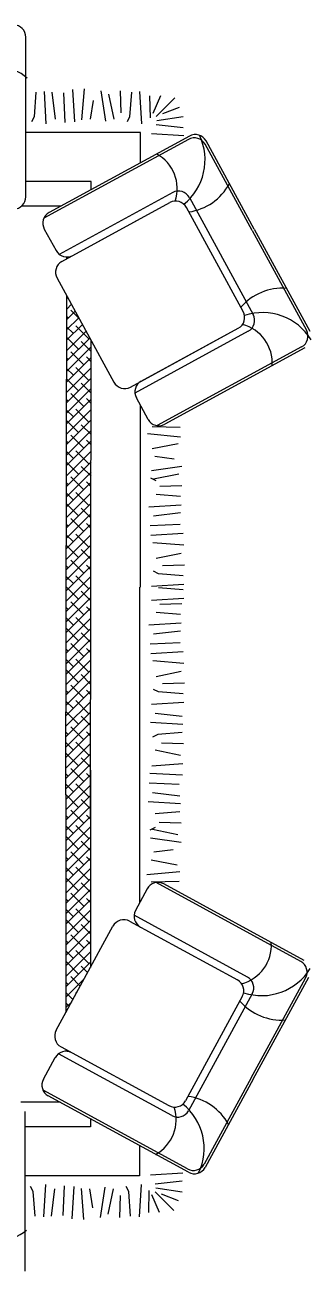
# Model space of a CAD drawing. Header units: inches. Extents: x 5.4 to 47.9, y 11.7 to 36.5.
# Drawn here: x 31.44 to 32.61, y 24.36 to 29.44 of the extents above; entities that cross this region are included whole.
import ezdxf

# ---------------------------------------------------------------- set-up
doc = ezdxf.new("R2010")
doc.units = ezdxf.units.IN
doc.header["$MEASUREMENT"] = 0
doc.layers.add('02', color=2, linetype='Continuous')

msp = doc.modelspace()

# ---------------------------------------------------------------- linework, layer by layer
at = {"layer": '02'}
for p, q in [((31.4453, 28.7385, 34.2856), (31.4453, 29.3885, 34.2856)), ((31.4865, 29.1646, 34.2856), (31.4786, 29.0646, 34.2856)), ((31.5287, 29.0356, 34.2856), (31.5208, 29.1673, 34.2856)), ((31.5656, 29.054, 34.2856), (31.5524, 29.1646, 34.2856)), ((31.6052, 29.0409, 34.2856), (31.5999, 29.162, 34.2856)), ((31.6447, 29.0435, 34.2856), (31.6368, 29.1752, 34.2856)), ((31.6737, 29.0514, 34.2856), (31.6842, 29.1778, 34.2856)), ((31.7704, 29.0461, 34.2856), (31.7519, 29.1699, 34.2856)), ((31.8046, 29.054, 34.2856), (31.7836, 29.1567, 34.2856)), ((31.8336, 29.0804, 34.2856), (31.831, 29.1699, 34.2856)), ((31.8758, 29.1646, 34.2856), (31.8679, 29.0646, 34.2856)), ((31.918, 29.0356, 34.2856), (31.9101, 29.1673, 34.2856)), ((31.9492, 29.1494, 34.2856), (31.9518, 29.0597, 34.2856)), ((31.994, 29.1494, 34.2856), (31.9624, 29.0782, 34.2856)), ((31.9755, 29.065, 34.2856), (32.0519, 29.1415, 34.2856)), ((31.708, 29.054, 34.2856), (31.7211, 29.1304, 34.2856)), ((32.0703, 29.1019, 34.2856), (32.0019, 29.0756, 34.2856)), ((31.4786, 29.0646, 34.2856), (31.4681, 29.0435, 34.2856)), ((31.8679, 29.0646, 34.2856), (31.8574, 29.0435, 34.2856)), ((31.9782, 29.0492, 34.2856), (32.0861, 29.065, 34.2856)), ((31.9117, 29.0007, 34.2856), (31.4453, 29.0007, 34.2856)), ((31.9117, 28.8771, 34.2856), (31.9117, 29.0007, 34.2856)), ((31.9571, 28.9965, 34.2856), (32.0888, 28.9886, 34.2856)), ((31.9755, 29.0334, 34.2856), (32.0861, 29.0202, 34.2856)), ((32.1071, 28.9723, 34.2856), (31.519, 28.6515, 34.2856)), ((32.1111, 28.9859, 34.2856), (31.5405, 28.6746, 34.2856)), ((32.3665, 28.6012, 34.2856), (32.175, 28.9524, 34.2856)), ((32.3753, 28.606, 34.2856), (32.179, 28.9659, 34.2856)), ((31.7117, 28.8007, 34.2856), (31.4453, 28.8007, 34.2856)), ((31.7117, 28.768, 34.2856), (31.7117, 28.8007, 34.2856)), ((32.0433, 28.7552, 34.2856), (31.5817, 28.5035, 34.2856)), ((32.1111, 28.7353, 34.2856), (32.3712, 28.2585, 34.2856)), ((31.5882, 28.7007, 34.2856), (31.428, 28.7007, 34.2856)), ((31.5924, 28.4751, 34.2856), (32.0313, 28.7145, 34.2856)), ((31.6363, 28.4991, 34.2856), (32.0313, 28.7145, 34.2856)), ((32.3305, 28.2704, 34.2856), (32.0992, 28.6946, 34.2856)), ((31.5206, 28.6068, 34.2856), (31.5684, 28.519, 34.2856)), ((32.3665, 28.6012, 34.2856), (32.5883, 28.1946, 34.2856)), ((32.3753, 28.606, 34.2856), (32.6019, 28.1906, 34.2856)), ((31.6117, 28.4857, 34.2856), (31.6117, 28.493, 34.2856)), ((31.5724, 28.4073, 34.2856), (31.8038, 27.9831, 34.2856)), ((31.608, 26.3021, 34.2856), (31.6117, 28.3352, 34.2856)), ((31.6116, 28.2811, 34.2856), (31.6308, 28.3003, 34.2856)), ((31.6117, 28.3236, 34.2856), (31.6158, 28.3277, 34.2856)), ((31.6115, 28.1961, 34.2856), (31.6608, 28.2454, 34.2856)), ((31.6116, 28.2386, 34.2856), (31.6458, 28.2728, 34.2856)), ((31.6176, 28.2447, 34.2856), (31.6116, 28.2507, 34.2856)), ((31.6624, 28.2423, 34.2856), (31.6282, 28.2765, 34.2856)), ((31.6113, 28.1111, 34.2856), (31.6907, 28.1905, 34.2856)), ((31.6114, 28.1536, 34.2856), (31.6757, 28.2179, 34.2856)), ((31.6388, 28.181, 34.2856), (31.6115, 28.2084, 34.2856)), ((31.7025, 28.1598, 34.2856), (31.6495, 28.2129, 34.2856)), ((31.8716, 27.9632, 34.2856), (32.3106, 28.2026, 34.2856)), ((32.3513, 28.1906, 34.2856), (31.8897, 27.9388, 34.2856)), ((31.9155, 27.9871, 34.2856), (32.3106, 28.2026, 34.2856)), ((31.6112, 28.0261, 34.2856), (31.7117, 28.1266, 34.2856)), ((31.6113, 28.0686, 34.2856), (31.7057, 28.163, 34.2856)), ((31.6601, 28.1174, 34.2856), (31.6114, 28.166, 34.2856)), ((31.7117, 28.1082, 34.2856), (31.6707, 28.1492, 34.2856)), ((31.708, 26.2021, 34.2856), (31.7117, 28.1519, 34.2856)), ((32.5684, 28.1268, 34.2856), (31.9802, 27.806, 34.2856)), ((31.6111, 27.9836, 34.2856), (31.7116, 28.0841, 34.2856)), ((31.6176, 28.075, 34.2856), (31.6113, 28.0813, 34.2856)), ((31.6813, 28.0538, 34.2856), (31.6282, 28.1068, 34.2856)), ((31.7116, 28.0659, 34.2856), (31.6919, 28.0856, 34.2856)), ((32.5819, 28.1228, 34.2856), (32.0113, 27.8115, 34.2856)), ((31.611, 27.9411, 34.2856), (31.7115, 28.0416, 34.2856)), ((31.6388, 28.0113, 34.2856), (31.6112, 28.039, 34.2856)), ((31.7025, 27.9901, 34.2856), (31.6495, 28.0431, 34.2856)), ((31.611, 27.8986, 34.2856), (31.7115, 27.9991, 34.2856)), ((31.6601, 27.9477, 34.2856), (31.6111, 27.9966, 34.2856)), ((31.7113, 27.9388, 34.2856), (31.6707, 27.9795, 34.2856)), ((31.6109, 27.8561, 34.2856), (31.7114, 27.9566, 34.2856)), ((31.6813, 27.884, 34.2856), (31.6282, 27.9371, 34.2856)), ((31.6108, 27.8136, 34.2856), (31.7113, 27.9141, 34.2856)), ((31.6176, 27.9053, 34.2856), (31.611, 27.9119, 34.2856)), ((31.7025, 27.8204, 34.2856), (31.6495, 27.8734, 34.2856)), ((31.7113, 27.8965, 34.2856), (31.6919, 27.9159, 34.2856)), ((31.9435, 27.8315, 34.2856), (31.8956, 27.9193, 34.2856)), ((31.9117, 27.148, 34.2856), (31.9117, 27.8896, 34.2856)), ((31.6106, 27.7286, 34.2856), (31.7111, 27.8291, 34.2856)), ((31.6107, 27.7711, 34.2856), (31.7112, 27.8716, 34.2856)), ((31.6601, 27.778, 34.2856), (31.6108, 27.8272, 34.2856)), ((31.6388, 27.8416, 34.2856), (31.6109, 27.8696, 34.2856)), ((31.6106, 27.6861, 34.2856), (31.7111, 27.7865, 34.2856)), ((31.711, 27.7695, 34.2856), (31.6707, 27.8098, 34.2856)), ((31.9414, 27.7733, 34.2856), (32.0757, 27.7601, 34.2856)), ((31.9598, 27.8023, 34.2856), (32.0731, 27.7997, 34.2856)), ((31.6105, 27.6436, 34.2856), (31.711, 27.744, 34.2856)), ((31.6176, 27.7356, 34.2856), (31.6107, 27.7425, 34.2856)), ((31.6813, 27.7143, 34.2856), (31.6282, 27.7674, 34.2856)), ((31.7109, 27.7271, 34.2856), (31.6919, 27.7462, 34.2856)), ((31.9598, 27.7127, 34.2856), (32.0652, 27.7338, 34.2856)), ((31.6104, 27.601, 34.2856), (31.7109, 27.7015, 34.2856)), ((31.6388, 27.6719, 34.2856), (31.6106, 27.7002, 34.2856)), ((31.7025, 27.6507, 34.2856), (31.6495, 27.7037, 34.2856)), ((31.9704, 27.6811, 34.2856), (32.0494, 27.6705, 34.2856)), ((31.6103, 27.5585, 34.2856), (31.7108, 27.659, 34.2856)), ((31.6601, 27.6083, 34.2856), (31.6105, 27.6578, 34.2856)), ((31.7107, 27.6001, 34.2856), (31.6707, 27.6401, 34.2856)), ((31.9572, 27.6231, 34.2856), (32.081, 27.6415, 34.2856)), ((31.6102, 27.4735, 34.2856), (31.7106, 27.574, 34.2856)), ((31.6103, 27.516, 34.2856), (31.7107, 27.6165, 34.2856)), ((31.6176, 27.5659, 34.2856), (31.6104, 27.5731, 34.2856)), ((31.6813, 27.5446, 34.2856), (31.6282, 27.5977, 34.2856)), ((31.7106, 27.5577, 34.2856), (31.6919, 27.5765, 34.2856)), ((31.9756, 27.5811, 34.2856), (31.9546, 27.5916, 34.2856)), ((31.9651, 27.5888, 34.2856), (32.0678, 27.6099, 34.2856)), ((31.6101, 27.431, 34.2856), (31.7106, 27.5315, 34.2856)), ((31.6388, 27.5022, 34.2856), (31.6103, 27.5308, 34.2856)), ((31.7025, 27.481, 34.2856), (31.6495, 27.534, 34.2856)), ((32.0757, 27.5176, 34.2856), (31.9756, 27.5255, 34.2856)), ((31.9914, 27.5598, 34.2856), (32.081, 27.5624, 34.2856)), ((31.61, 27.3885, 34.2856), (31.7105, 27.489, 34.2856)), ((31.6601, 27.4386, 34.2856), (31.6102, 27.4884, 34.2856)), ((31.7104, 27.4307, 34.2856), (31.6707, 27.4704, 34.2856)), ((31.9467, 27.4755, 34.2856), (32.0784, 27.4834, 34.2856)), ((31.6099, 27.346, 34.2856), (31.7104, 27.4465, 34.2856)), ((31.6813, 27.3749, 34.2856), (31.6282, 27.428, 34.2856)), ((31.9651, 27.4386, 34.2856), (32.0757, 27.4517, 34.2856)), ((31.6099, 27.3035, 34.2856), (31.7103, 27.404, 34.2856)), ((31.6176, 27.3961, 34.2856), (31.61, 27.4037, 34.2856)), ((31.7103, 27.3883, 34.2856), (31.6919, 27.4068, 34.2856)), ((31.9519, 27.399, 34.2856), (32.0731, 27.4043, 34.2856)), ((31.9546, 27.3595, 34.2856), (32.0863, 27.3674, 34.2856)), ((31.6097, 27.2185, 34.2856), (31.7102, 27.319, 34.2856)), ((31.6098, 27.261, 34.2856), (31.7102, 27.3615, 34.2856)), ((31.6601, 27.2689, 34.2856), (31.6099, 27.319, 34.2856)), ((31.6388, 27.3325, 34.2856), (31.61, 27.3614, 34.2856)), ((31.7025, 27.3113, 34.2856), (31.6495, 27.3643, 34.2856)), ((31.9625, 27.3305, 34.2856), (32.0889, 27.32, 34.2856)), ((31.6096, 27.176, 34.2856), (31.7101, 27.2765, 34.2856)), ((31.7101, 27.2613, 34.2856), (31.6707, 27.3007, 34.2856)), ((31.9755, 27.2655, 34.2856), (32.0782, 27.2866, 34.2856)), ((31.6096, 27.1335, 34.2856), (31.71, 27.234, 34.2856)), ((31.6176, 27.2264, 34.2856), (31.6097, 27.2343, 34.2856)), ((31.6813, 27.2052, 34.2856), (31.6282, 27.2583, 34.2856)), ((31.71, 27.219, 34.2856), (31.6919, 27.237, 34.2856)), ((31.9861, 27.2022, 34.2856), (31.965, 27.2128, 34.2856)), ((32.0019, 27.2365, 34.2856), (32.0914, 27.2391, 34.2856)), ((31.6095, 27.091, 34.2856), (31.7099, 27.1914, 34.2856)), ((31.6388, 27.1628, 34.2856), (31.6097, 27.192, 34.2856)), ((31.7025, 27.1416, 34.2856), (31.6495, 27.1946, 34.2856)), ((32.0861, 27.1943, 34.2856), (31.9861, 27.2022, 34.2856)), ((31.6094, 27.0485, 34.2856), (31.7098, 27.1489, 34.2856)), ((31.6601, 27.0992, 34.2856), (31.6096, 27.1496, 34.2856)), ((31.7097, 27.0919, 34.2856), (31.6707, 27.131, 34.2856)), ((31.908, 27.148, 34.2856), (31.908, 25.8605, 34.2856)), ((31.9571, 27.1522, 34.2856), (32.0888, 27.1601, 34.2856)), ((32.0861, 27.1372, 34.2856), (31.9861, 27.1451, 34.2856)), ((31.6092, 26.9635, 34.2856), (31.7097, 27.0639, 34.2856)), ((31.6093, 27.006, 34.2856), (31.7098, 27.1064, 34.2856)), ((31.6176, 27.0567, 34.2856), (31.6094, 27.0649, 34.2856)), ((31.6813, 27.0355, 34.2856), (31.6282, 27.0886, 34.2856)), ((31.7097, 27.0496, 34.2856), (31.6919, 27.0673, 34.2856)), ((31.9571, 27.095, 34.2856), (32.0888, 27.103, 34.2856)), ((31.9914, 27.0784, 34.2856), (32.081, 27.081, 34.2856)), ((31.6092, 26.921, 34.2856), (31.7096, 27.0214, 34.2856)), ((31.6388, 26.9931, 34.2856), (31.6094, 27.0226, 34.2856)), ((31.7025, 26.9719, 34.2856), (31.6495, 27.0249, 34.2856)), ((32.0757, 27.0362, 34.2856), (31.9756, 27.0441, 34.2856)), ((31.6091, 26.8785, 34.2856), (31.7095, 26.9789, 34.2856)), ((31.6601, 26.9295, 34.2856), (31.6093, 26.9802, 34.2856)), ((31.7094, 26.9225, 34.2856), (31.6707, 26.9613, 34.2856)), ((31.9467, 26.9941, 34.2856), (32.0784, 27.002, 34.2856)), ((31.9651, 26.9572, 34.2856), (32.0757, 26.9703, 34.2856)), ((31.609, 26.836, 34.2856), (31.7094, 26.9364, 34.2856)), ((31.6813, 26.8658, 34.2856), (31.6282, 26.9188, 34.2856)), ((31.9519, 26.9176, 34.2856), (32.0731, 26.9229, 34.2856)), ((31.6089, 26.7935, 34.2856), (31.7094, 26.8939, 34.2856)), ((31.6176, 26.887, 34.2856), (31.6091, 26.8955, 34.2856)), ((31.7093, 26.8802, 34.2856), (31.6919, 26.8976, 34.2856)), ((31.9546, 26.8781, 34.2856), (32.0863, 26.886, 34.2856)), ((31.6088, 26.7085, 34.2856), (31.7092, 26.8089, 34.2856)), ((31.6089, 26.751, 34.2856), (31.7093, 26.8514, 34.2856)), ((31.6388, 26.8234, 34.2856), (31.609, 26.8532, 34.2856)), ((31.6601, 26.7597, 34.2856), (31.609, 26.8108, 34.2856)), ((31.7025, 26.8022, 34.2856), (31.6495, 26.8552, 34.2856)), ((31.9625, 26.8491, 34.2856), (32.0889, 26.8386, 34.2856)), ((31.6087, 26.666, 34.2856), (31.7091, 26.7664, 34.2856)), ((31.7091, 26.7532, 34.2856), (31.6707, 26.7916, 34.2856)), ((31.9755, 26.7841, 34.2856), (32.0782, 26.8052, 34.2856)), ((32.0019, 26.7551, 34.2856), (32.0914, 26.7577, 34.2856)), ((31.6086, 26.6235, 34.2856), (31.709, 26.7239, 34.2856)), ((31.6176, 26.7173, 34.2856), (31.6088, 26.7261, 34.2856)), ((31.6813, 26.6961, 34.2856), (31.6282, 26.7491, 34.2856)), ((31.709, 26.7108, 34.2856), (31.6919, 26.7279, 34.2856)), ((31.9861, 26.7208, 34.2856), (31.965, 26.7314, 34.2856)), ((32.0861, 26.7129, 34.2856), (31.9861, 26.7208, 34.2856)), ((31.6085, 26.581, 34.2856), (31.709, 26.6814, 34.2856)), ((31.6388, 26.6537, 34.2856), (31.6087, 26.6838, 34.2856)), ((31.7025, 26.6325, 34.2856), (31.6495, 26.6855, 34.2856)), ((31.9571, 26.6708, 34.2856), (32.0888, 26.6787, 34.2856)), ((31.6085, 26.5385, 34.2856), (31.7089, 26.6389, 34.2856)), ((31.6601, 26.59, 34.2856), (31.6087, 26.6414, 34.2856)), ((31.7088, 26.5838, 34.2856), (31.6707, 26.6219, 34.2856)), ((31.9718, 26.6348, 34.2856), (32.0824, 26.6217, 34.2856)), ((31.6083, 26.4534, 34.2856), (31.7087, 26.5538, 34.2856)), ((31.6084, 26.4959, 34.2856), (31.7088, 26.5963, 34.2856)), ((31.6176, 26.5476, 34.2856), (31.6085, 26.5567, 34.2856)), ((31.6813, 26.5264, 34.2856), (31.6282, 26.5794, 34.2856)), ((31.7087, 26.5414, 34.2856), (31.6919, 26.5582, 34.2856)), ((31.9534, 26.5979, 34.2856), (32.0851, 26.59, 34.2856)), ((32.0824, 26.5558, 34.2856), (31.9823, 26.5479, 34.2856)), ((31.6082, 26.4109, 34.2856), (31.7086, 26.5113, 34.2856)), ((31.6388, 26.484, 34.2856), (31.6084, 26.5144, 34.2856)), ((31.7025, 26.4628, 34.2856), (31.6495, 26.5158, 34.2856)), ((31.9823, 26.5479, 34.2856), (31.9613, 26.5373, 34.2856)), ((31.9982, 26.5136, 34.2856), (32.0877, 26.511, 34.2856)), ((31.6082, 26.3684, 34.2856), (31.7085, 26.4688, 34.2856)), ((31.6601, 26.4203, 34.2856), (31.6083, 26.4721, 34.2856)), ((31.7084, 26.4144, 34.2856), (31.6707, 26.4522, 34.2856)), ((31.9718, 26.4846, 34.2856), (32.0745, 26.4635, 34.2856)), ((31.6081, 26.3259, 34.2856), (31.7085, 26.4263, 34.2856)), ((31.6813, 26.3567, 34.2856), (31.6282, 26.4097, 34.2856)), ((31.708, 26.4021, 34.2856), (31.708, 25.5982, 34.2856)), ((31.9588, 26.4196, 34.2856), (32.0852, 26.4301, 34.2856)), ((31.608, 26.2835, 34.2856), (31.7084, 26.3838, 34.2856)), ((31.6176, 26.3779, 34.2856), (31.6082, 26.3874, 34.2856)), ((31.7084, 26.372, 34.2856), (31.6919, 26.3885, 34.2856)), ((31.9482, 26.3511, 34.2856), (32.0694, 26.3458, 34.2856)), ((31.9509, 26.3906, 34.2856), (32.0826, 26.3827, 34.2856)), ((31.608, 26.241, 34.2856), (31.7083, 26.3413, 34.2856)), ((31.6601, 26.2506, 34.2856), (31.608, 26.3027, 34.2856)), ((31.608, 26.3021, 34.2856), (31.608, 25.4149, 34.2856)), ((31.608, 26.1986, 34.2856), (31.7082, 26.2988, 34.2856)), ((31.6388, 26.3143, 34.2856), (31.6081, 26.345, 34.2856)), ((31.7025, 26.2931, 34.2856), (31.6495, 26.3461, 34.2856)), ((31.9614, 26.3115, 34.2856), (32.072, 26.2984, 34.2856)), ((31.608, 26.1562, 34.2856), (31.7081, 26.2563, 34.2856)), ((31.7081, 26.245, 34.2856), (31.6707, 26.2825, 34.2856)), ((31.943, 26.2746, 34.2856), (32.0747, 26.2667, 34.2856)), ((31.6176, 26.2082, 34.2856), (31.608, 26.2178, 34.2856)), ((31.608, 26.1138, 34.2856), (31.7081, 26.2138, 34.2856)), ((31.6813, 26.187, 34.2856), (31.6282, 26.24, 34.2856)), ((31.708, 26.2027, 34.2856), (31.6919, 26.2188, 34.2856)), ((32.072, 26.2325, 34.2856), (31.9719, 26.2246, 34.2856)), ((31.6388, 26.1446, 34.2856), (31.608, 26.1754, 34.2856)), ((31.608, 26.0713, 34.2856), (31.708, 26.1713, 34.2856)), ((31.7025, 26.1234, 34.2856), (31.6495, 26.1764, 34.2856)), ((31.9719, 26.169, 34.2856), (31.9509, 26.1585, 34.2856)), ((31.9614, 26.1613, 34.2856), (32.0641, 26.1402, 34.2856)), ((31.9877, 26.1903, 34.2856), (32.0773, 26.1877, 34.2856)), ((31.6601, 26.0809, 34.2856), (31.608, 26.1329, 34.2856)), ((31.608, 26.0289, 34.2856), (31.708, 26.1289, 34.2856)), ((31.708, 26.0754, 34.2856), (31.6707, 26.1127, 34.2856)), ((31.9535, 26.127, 34.2856), (32.0773, 26.1086, 34.2856)), ((31.608, 25.9865, 34.2856), (31.708, 26.0865, 34.2856)), ((31.6176, 26.0385, 34.2856), (31.608, 26.0481, 34.2856)), ((31.6813, 26.0173, 34.2856), (31.6282, 26.0703, 34.2856)), ((31.708, 26.0329, 34.2856), (31.6919, 26.0491, 34.2856)), ((31.9667, 26.069, 34.2856), (32.0457, 26.0796, 34.2856)), ((31.608, 25.9441, 34.2856), (31.708, 26.0441, 34.2856)), ((31.6388, 25.9749, 34.2856), (31.608, 26.0057, 34.2856)), ((31.608, 25.9016, 34.2856), (31.708, 26.0016, 34.2856)), ((31.7025, 25.9536, 34.2856), (31.6495, 26.0067, 34.2856)), ((31.9561, 26.0374, 34.2856), (32.0615, 26.0163, 34.2856)), ((31.6601, 25.9112, 34.2856), (31.608, 25.9632, 34.2856)), ((31.608, 25.8592, 34.2856), (31.708, 25.9592, 34.2856)), ((31.708, 25.9057, 34.2856), (31.6707, 25.943, 34.2856)), ((31.9377, 25.9768, 34.2856), (32.072, 25.99, 34.2856)), ((31.9561, 25.9478, 34.2856), (32.0694, 25.9504, 34.2856)), ((32.5647, 25.6233, 34.2856), (31.9765, 25.9441, 34.2856)), ((31.608, 25.8168, 34.2856), (31.708, 25.9168, 34.2856)), ((31.6813, 25.8476, 34.2856), (31.6282, 25.9006, 34.2856)), ((31.9397, 25.9186, 34.2856), (31.8919, 25.8308, 34.2856)), ((32.5782, 25.6273, 34.2856), (32.0076, 25.9386, 34.2856)), ((31.6176, 25.8688, 34.2856), (31.608, 25.8784, 34.2856)), ((31.608, 25.7743, 34.2856), (31.708, 25.8743, 34.2856)), ((31.708, 25.8632, 34.2856), (31.6919, 25.8794, 34.2856)), ((31.6388, 25.8052, 34.2856), (31.608, 25.836, 34.2856)), ((31.608, 25.7319, 34.2856), (31.708, 25.8319, 34.2856)), ((31.6601, 25.7415, 34.2856), (31.608, 25.7935, 34.2856)), ((31.7025, 25.7839, 34.2856), (31.6495, 25.837, 34.2856)), ((32.3476, 25.5595, 34.2856), (31.886, 25.8113, 34.2856)), ((31.5687, 25.3428, 34.2856), (31.8001, 25.767, 34.2856)), ((31.608, 25.6895, 34.2856), (31.708, 25.7895, 34.2856)), ((31.608, 25.6471, 34.2856), (31.708, 25.7471, 34.2856)), ((31.708, 25.736, 34.2856), (31.6707, 25.7733, 34.2856)), ((31.8679, 25.7869, 34.2856), (32.3069, 25.5475, 34.2856)), ((31.6176, 25.6991, 34.2856), (31.608, 25.7087, 34.2856)), ((31.608, 25.6046, 34.2856), (31.708, 25.7046, 34.2856)), ((31.6813, 25.6779, 34.2856), (31.6282, 25.7309, 34.2856)), ((31.708, 25.6935, 34.2856), (31.6919, 25.7097, 34.2856)), ((31.6388, 25.6354, 34.2856), (31.608, 25.6663, 34.2856)), ((31.608, 25.5622, 34.2856), (31.708, 25.6622, 34.2856)), ((31.7025, 25.6142, 34.2856), (31.6495, 25.6673, 34.2856)), ((31.6601, 25.5718, 34.2856), (31.608, 25.6238, 34.2856)), ((31.608, 25.5198, 34.2856), (31.708, 25.6198, 34.2856)), ((31.6968, 25.5775, 34.2856), (31.6707, 25.6036, 34.2856)), ((31.608, 25.4774, 34.2856), (31.683, 25.5523, 34.2856)), ((31.6176, 25.5294, 34.2856), (31.608, 25.539, 34.2856)), ((31.6668, 25.5226, 34.2856), (31.6282, 25.5612, 34.2856)), ((32.3628, 25.1489, 34.2856), (32.5846, 25.5555, 34.2856)), ((32.3716, 25.1441, 34.2856), (32.5982, 25.5595, 34.2856)), ((31.6369, 25.4677, 34.2856), (31.608, 25.4966, 34.2856)), ((31.6518, 25.4952, 34.2856), (31.6495, 25.4976, 34.2856)), ((32.3675, 25.4916, 34.2856), (32.1074, 25.0148, 34.2856)), ((31.608, 25.4349, 34.2856), (31.6321, 25.459, 34.2856)), ((31.6219, 25.4403, 34.2856), (31.608, 25.4541, 34.2856)), ((32.3268, 25.4797, 34.2856), (32.0955, 25.0555, 34.2856)), ((32.0396, 24.9949, 34.2856), (31.578, 25.2466, 34.2856)), ((31.5887, 25.275, 34.2856), (32.0276, 25.0356, 34.2856)), ((31.5168, 25.1433, 34.2856), (31.5647, 25.2311, 34.2856)), ((32.3628, 25.1489, 34.2856), (32.1713, 24.7977, 34.2856)), ((32.3716, 25.1441, 34.2856), (32.1753, 24.7842, 34.2856)), ((32.1034, 24.7778, 34.2856), (31.5153, 25.0986, 34.2856)), ((32.1074, 24.7642, 34.2856), (31.5368, 25.0755, 34.2856)), ((31.4416, 25.0116, 34.2856), (31.4416, 24.3616, 34.2856)), ((31.9534, 24.7536, 34.2856), (32.0851, 24.7615, 34.2856)), ((31.9718, 24.7167, 34.2856), (32.0824, 24.7299, 34.2856)), ((31.4749, 24.6855, 34.2856), (31.4644, 24.7066, 34.2856)), ((31.4828, 24.5855, 34.2856), (31.4749, 24.6855, 34.2856)), ((31.525, 24.7145, 34.2856), (31.5171, 24.5828, 34.2856)), ((31.5619, 24.6961, 34.2856), (31.5487, 24.5855, 34.2856)), ((31.6015, 24.7092, 34.2856), (31.5962, 24.5881, 34.2856)), ((31.641, 24.7066, 34.2856), (31.6331, 24.5749, 34.2856)), ((31.67, 24.6987, 34.2856), (31.6805, 24.5723, 34.2856)), ((31.7042, 24.6961, 34.2856), (31.7174, 24.6197, 34.2856)), ((31.7667, 24.704, 34.2856), (31.7482, 24.5802, 34.2856)), ((31.8009, 24.6961, 34.2856), (31.7798, 24.5934, 34.2856)), ((31.8642, 24.6855, 34.2856), (31.8536, 24.7066, 34.2856)), ((31.8721, 24.5855, 34.2856), (31.8642, 24.6855, 34.2856)), ((31.9143, 24.7145, 34.2856), (31.9064, 24.5828, 34.2856)), ((31.9455, 24.6007, 34.2856), (31.9481, 24.6904, 34.2856)), ((31.9718, 24.6851, 34.2856), (32.0482, 24.6086, 34.2856)), ((31.9744, 24.7009, 34.2856), (32.0824, 24.6851, 34.2856)), ((32.0666, 24.6482, 34.2856), (31.9982, 24.6745, 34.2856)), ((31.8299, 24.6697, 34.2856), (31.8273, 24.5802, 34.2856)), ((31.9902, 24.6007, 34.2856), (31.9586, 24.6719, 34.2856))]:
    msp.add_line(p, q, dxfattribs=at)
at = {"layer": '02', "elevation": 34.2856}
for points in [[(31.608, 25.2644), (31.608, 25.2571)], [(31.5845, 25.0494), (31.4243, 25.0494)], [(31.708, 24.9821), (31.708, 24.9494), (31.4416, 24.9494)], [(31.908, 24.873), (31.908, 24.7494), (31.4416, 24.7494)]]:
    msp.add_lwpolyline(points, dxfattribs=at)
at = {"layer": '02'}
for centre, radius, start, end in [((31.3953, 29.3885, 34.2856), 0.05, 0, 90), ((31.3448, 29.0996, 34.2856), 0.1623, 49.0725, 132.6181), ((32.1351, 28.942, 34.2856), 0.05, 28.6105, 118.6105), ((31.9431, 28.8886, 34.2856), 0.2321, 308.8447, 25.5807), ((32.1311, 28.9284, 34.2856), 0.05, 28.6105, 118.6105), ((31.8993, 28.771, 34.2856), 0.1623, 341.9037, 61.0997), ((32.0778, 28.8982, 34.2856), 0.2237, 277.9989, 331.4249), ((31.3953, 28.7385, 34.2856), 0.05, 270, 0), ((32.0672, 28.7114, 34.2856), 0.05, 28.6105, 118.6105), ((32.0553, 28.6707, 34.2856), 0.05, 28.6105, 118.6105), ((31.5645, 28.6307, 34.2856), 0.05, 118.6105, 208.6105), ((31.6123, 28.543, 34.2856), 0.05, 208.6105, 298.6105), ((31.6163, 28.4312, 34.2856), 0.05, 118.6105, 208.6105), ((32.4902, 28.1422, 34.2856), 0.2237, 85.796, 139.222), ((32.2866, 28.2465, 34.2856), 0.05, 298.6105, 28.6105), ((32.4092, 28.0342, 34.2856), 0.2321, 31.6402, 108.3762), ((32.3273, 28.2345, 34.2856), 0.05, 298.6105, 28.6105), ((32.2866, 28.061, 34.2856), 0.1623, 356.1212, 75.3172), ((32.5444, 28.1707, 34.2856), 0.05, 298.6105, 28.6105), ((31.8477, 28.0071, 34.2856), 0.05, 208.6105, 298.6105), ((31.9395, 27.9432, 34.2856), 0.05, 118.6105, 208.6105), ((31.9874, 27.8554, 34.2856), 0.05, 208.6105, 298.6105), ((31.9836, 25.8947, 34.2856), 0.05, 61.3895, 151.3895), ((31.844, 25.743, 34.2856), 0.05, 61.3895, 151.3895), ((31.9358, 25.8069, 34.2856), 0.05, 151.3895, 241.3895), ((32.2828, 25.6891, 34.2856), 0.1623, 284.6828, 3.8788), ((32.4055, 25.7159, 34.2856), 0.2321, 251.6238, 328.3598), ((32.5407, 25.5794, 34.2856), 0.05, 331.3895, 61.3895), ((32.2829, 25.5036, 34.2856), 0.05, 331.3895, 61.3895), ((32.3236, 25.5156, 34.2856), 0.05, 331.3895, 61.3895), ((32.4865, 25.6079, 34.2856), 0.2237, 220.778, 274.204), ((31.6126, 25.3189, 34.2856), 0.05, 151.3895, 241.3895), ((31.6086, 25.2071, 34.2856), 0.05, 61.3895, 151.3895), ((31.5607, 25.1194, 34.2856), 0.05, 151.3895, 241.3895), ((31.8955, 24.9791, 34.2856), 0.1623, 298.9003, 18.0963), ((32.0516, 25.0794, 34.2856), 0.05, 241.3895, 331.3895), ((31.9394, 24.8615, 34.2856), 0.2321, 334.4193, 51.1553), ((32.0741, 24.8519, 34.2856), 0.2237, 28.5751, 82.0011), ((32.0635, 25.0387, 34.2856), 0.05, 241.3895, 331.3895), ((32.1274, 24.8217, 34.2856), 0.05, 241.3895, 331.3895), ((32.1314, 24.8081, 34.2856), 0.05, 241.3895, 331.3895), ((31.3411, 24.6505, 34.2856), 0.1623, 227.3819, 310.9275)]:
    msp.add_arc(centre, radius, start, end, dxfattribs=at)

doc.saveas('drawing.dxf')
